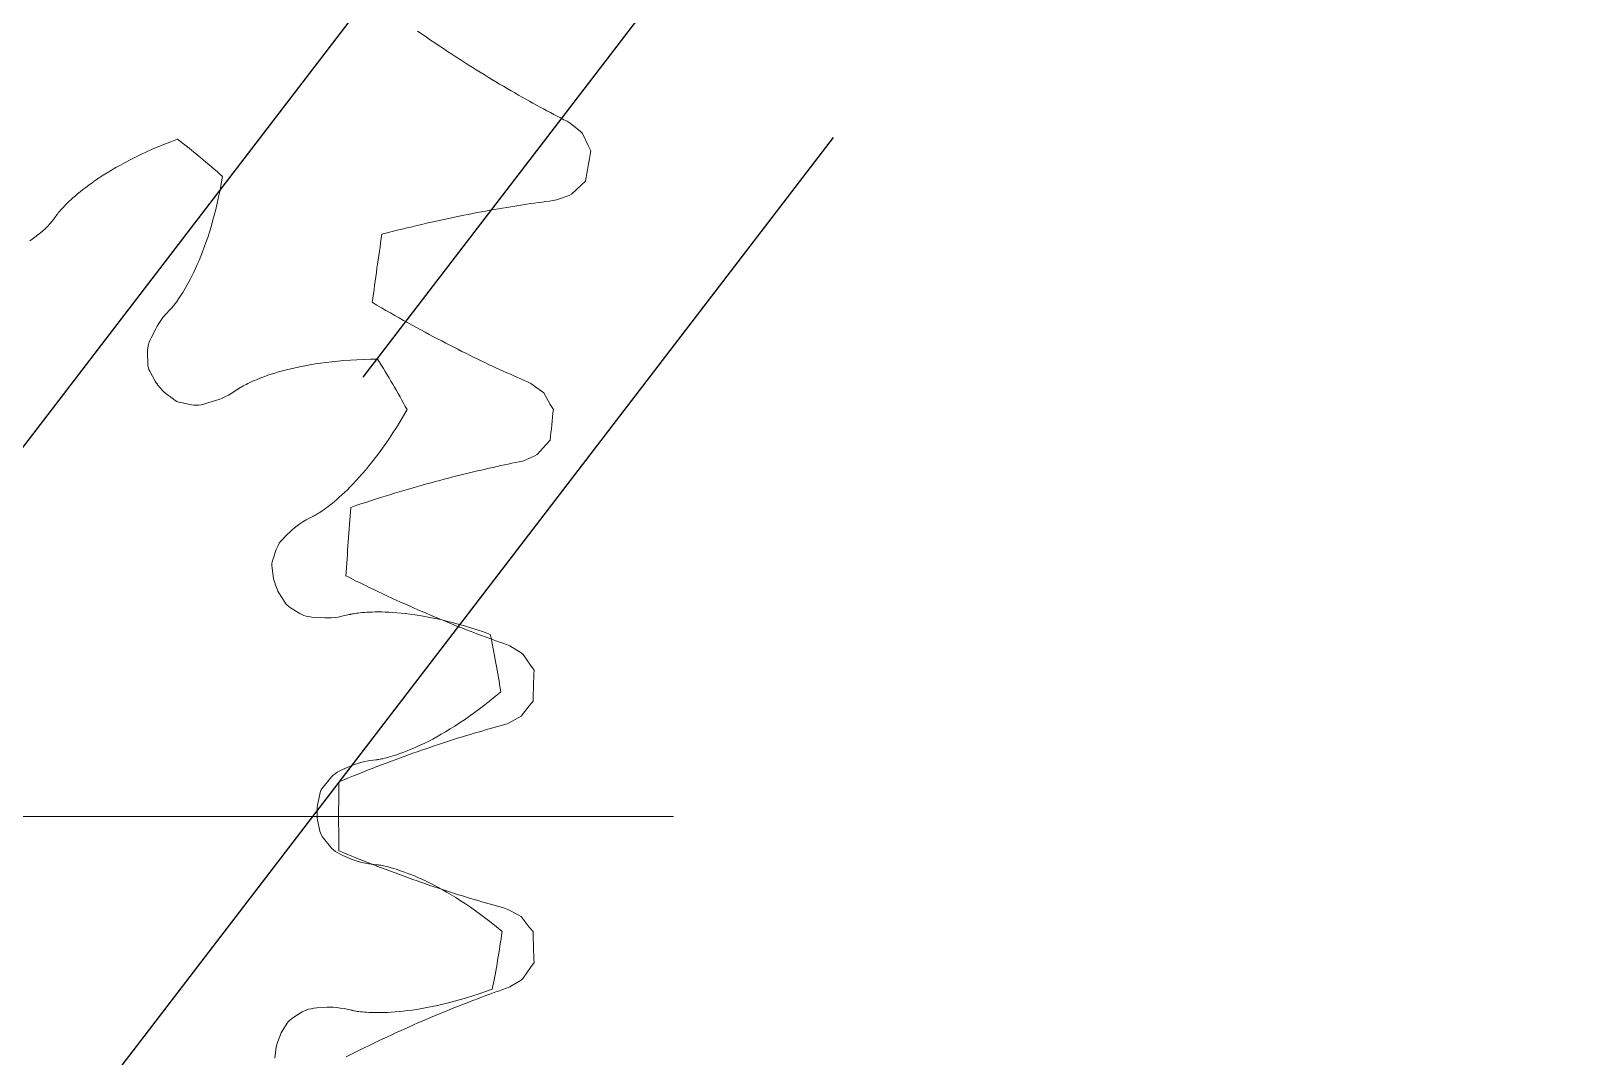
# Model space of a CAD drawing. Header units: millimetres. Extents: x 278858 to 279223, y 218711 to 219074.
# Drawn here: x 278933.68 to 278951.92, y 218972.02 to 218984 of the extents above; entities that cross this region are included whole.
import ezdxf

# ---------------------------------------------------------------- set-up
doc = ezdxf.new("R2010")
doc.units = ezdxf.units.MM
doc.header["$LTSCALE"] = 2
doc.layers.add('AM_4', color=3, linetype='Continuous', lineweight=25)
doc.layers.add('AM_9', color=251, linetype='Continuous', lineweight=15)

msp = doc.modelspace()

# ---------------------------------------------------------------- linework, layer by layer
at = {"layer": 'AM_4'}
for p, q in [((278953.383, 219000.599), (278937.555, 218979.957)), ((278943.986, 218992.712), (278928.158, 218972.07)), ((278943.047, 218982.759), (278927.219, 218962.117))]:
    msp.add_line(p, q, dxfattribs=at)
at = {"layer": 'AM_9'}
for p, q in [((278938.194, 218983.999), (278938.245, 218983.964)), ((278938.245, 218983.964), (278938.296, 218983.929)), ((278938.296, 218983.929), (278938.346, 218983.895)), ((278938.346, 218983.895), (278938.396, 218983.862)), ((278938.396, 218983.862), (278938.445, 218983.828)), ((278938.445, 218983.828), (278938.495, 218983.796)), ((278938.495, 218983.796), (278938.544, 218983.763)), ((278938.544, 218983.763), (278938.593, 218983.731)), ((278938.593, 218983.731), (278938.641, 218983.7)), ((278938.641, 218983.7), (278938.689, 218983.669)), ((278938.689, 218983.669), (278938.737, 218983.638)), ((278938.737, 218983.638), (278938.784, 218983.608)), ((278938.784, 218983.608), (278938.831, 218983.579)), ((278938.831, 218983.579), (278938.878, 218983.549)), ((278938.878, 218983.549), (278938.925, 218983.52)), ((278938.925, 218983.52), (278938.971, 218983.492)), ((278938.971, 218983.492), (278939.017, 218983.464)), ((278939.017, 218983.464), (278939.062, 218983.436)), ((278939.062, 218983.436), (278939.108, 218983.409)), ((278939.108, 218983.409), (278939.152, 218983.382)), ((278939.152, 218983.382), (278939.197, 218983.356)), ((278939.197, 218983.356), (278939.241, 218983.33)), ((278939.241, 218983.33), (278939.285, 218983.304)), ((278939.285, 218983.304), (278939.329, 218983.279)), ((278939.329, 218983.279), (278939.372, 218983.254)), ((278939.372, 218983.254), (278939.415, 218983.23)), ((278939.415, 218983.23), (278939.457, 218983.206)), ((278939.457, 218983.206), (278939.499, 218983.182)), ((278939.499, 218983.182), (278939.541, 218983.159)), ((278939.541, 218983.159), (278939.583, 218983.136)), ((278939.583, 218983.136), (278939.624, 218983.113)), ((278939.624, 218983.113), (278939.664, 218983.091)), ((278939.664, 218983.091), (278939.705, 218983.069)), ((278939.705, 218983.069), (278939.745, 218983.048)), ((278939.745, 218983.048), (278939.784, 218983.027)), ((278939.784, 218983.027), (278939.824, 218983.006)), ((278939.824, 218983.006), (278939.863, 218982.986)), ((278939.863, 218982.986), (278939.901, 218982.966)), ((278939.901, 218982.966), (278939.939, 218982.947)), ((278939.939, 218982.947), (278939.976, 218982.925)), ((278939.976, 218982.925), (278940.095, 218982.827)), ((278940.095, 218982.827), (278940.118, 218982.803)), ((278935.164, 218982.65), (278935.094, 218982.62)), ((278935.237, 218982.68), (278935.164, 218982.65)), ((278935.312, 218982.709), (278935.237, 218982.68)), ((278935.39, 218982.738), (278935.312, 218982.709)), ((278940.118, 218982.803), (278940.185, 218982.665)), ((278940.185, 218982.665), (278940.218, 218982.604)), ((278934.778, 218982.467), (278934.722, 218982.436)), ((278934.836, 218982.497), (278934.778, 218982.467)), ((278934.897, 218982.528), (278934.836, 218982.497)), ((278934.96, 218982.559), (278934.897, 218982.528)), ((278935.026, 218982.589), (278934.96, 218982.559)), ((278935.094, 218982.62), (278935.026, 218982.589)), ((278934.475, 218982.287), (278934.432, 218982.258)), ((278934.52, 218982.316), (278934.475, 218982.287)), ((278934.567, 218982.345), (278934.52, 218982.316)), ((278934.616, 218982.375), (278934.567, 218982.345)), ((278934.668, 218982.406), (278934.616, 218982.375)), ((278934.722, 218982.436), (278934.668, 218982.406)), ((278935.9, 218982.221), (278935.914, 218982.303)), ((278934.22, 218982.098), (278934.192, 218982.074)), ((278934.251, 218982.123), (278934.22, 218982.098)), ((278934.283, 218982.149), (278934.251, 218982.123)), ((278934.317, 218982.175), (278934.283, 218982.149)), ((278934.353, 218982.202), (278934.317, 218982.175)), ((278934.392, 218982.23), (278934.353, 218982.202)), ((278934.432, 218982.258), (278934.392, 218982.23)), ((278935.869, 218982.065), (278935.885, 218982.142)), ((278935.885, 218982.142), (278935.9, 218982.221)), ((278939.993, 218982.094), (278939.963, 218982.08)), ((278940.104, 218982.2), (278939.993, 218982.094)), ((278940.155, 218982.247), (278940.104, 218982.2)), ((278934.022, 218981.908), (278934.012, 218981.896)), ((278934.034, 218981.922), (278934.022, 218981.908)), ((278934.048, 218981.937), (278934.034, 218981.922)), ((278934.063, 218981.953), (278934.048, 218981.937)), ((278934.08, 218981.97), (278934.063, 218981.953)), ((278934.099, 218981.989), (278934.08, 218981.97)), ((278934.12, 218982.009), (278934.099, 218981.989)), ((278934.142, 218982.03), (278934.12, 218982.009)), ((278934.166, 218982.052), (278934.142, 218982.03)), ((278934.192, 218982.074), (278934.166, 218982.052)), ((278935.818, 218981.848), (278935.835, 218981.918)), ((278935.835, 218981.918), (278935.853, 218981.99)), ((278935.853, 218981.99), (278935.869, 218982.065)), ((278939.039, 218981.908), (278938.989, 218981.899)), ((278939.088, 218981.917), (278939.039, 218981.908)), ((278939.138, 218981.925), (278939.088, 218981.917)), ((278939.186, 218981.934), (278939.138, 218981.925)), ((278939.234, 218981.942), (278939.186, 218981.934)), ((278939.282, 218981.949), (278939.234, 218981.942)), ((278939.329, 218981.957), (278939.282, 218981.949)), ((278939.376, 218981.964), (278939.329, 218981.957)), ((278939.422, 218981.971), (278939.376, 218981.964)), ((278939.468, 218981.978), (278939.422, 218981.971)), ((278939.513, 218981.985), (278939.468, 218981.978)), ((278939.558, 218981.991), (278939.513, 218981.985)), ((278939.603, 218981.997), (278939.558, 218981.991)), ((278939.647, 218982.003), (278939.603, 218981.997)), ((278939.69, 218982.009), (278939.647, 218982.003)), ((278939.733, 218982.015), (278939.69, 218982.009)), ((278939.776, 218982.02), (278939.733, 218982.015)), ((278939.818, 218982.028), (278939.776, 218982.02)), ((278939.963, 218982.08), (278939.818, 218982.028)), ((278933.898, 218981.75), (278933.869, 218981.719)), ((278933.927, 218981.785), (278933.898, 218981.75)), ((278933.98, 218981.855), (278933.927, 218981.785)), ((278933.982, 218981.858), (278933.98, 218981.855)), ((278933.985, 218981.863), (278933.982, 218981.858)), ((278933.989, 218981.869), (278933.985, 218981.863)), ((278933.995, 218981.876), (278933.989, 218981.869)), ((278934.003, 218981.886), (278933.995, 218981.876)), ((278934.012, 218981.896), (278934.003, 218981.886)), ((278935.78, 218981.714), (278935.799, 218981.78)), ((278935.799, 218981.78), (278935.818, 218981.848)), ((278938.185, 218981.73), (278938.128, 218981.716)), ((278938.242, 218981.743), (278938.185, 218981.73)), ((278938.298, 218981.756), (278938.242, 218981.743)), ((278938.354, 218981.769), (278938.298, 218981.756)), ((278938.409, 218981.781), (278938.354, 218981.769)), ((278938.464, 218981.793), (278938.409, 218981.781)), ((278938.519, 218981.805), (278938.464, 218981.793)), ((278938.573, 218981.817), (278938.519, 218981.805)), ((278938.626, 218981.828), (278938.573, 218981.817)), ((278938.68, 218981.839), (278938.626, 218981.828)), ((278938.732, 218981.85), (278938.68, 218981.839)), ((278938.784, 218981.86), (278938.732, 218981.85)), ((278938.836, 218981.87), (278938.784, 218981.86)), ((278938.888, 218981.88), (278938.836, 218981.87)), ((278938.939, 218981.89), (278938.888, 218981.88)), ((278938.989, 218981.899), (278938.939, 218981.89)), ((278933.691, 218981.571), (278933.662, 218981.551)), ((278933.786, 218981.643), (278933.691, 218981.571)), ((278933.813, 218981.665), (278933.786, 218981.643)), ((278933.841, 218981.69), (278933.813, 218981.665)), ((278933.869, 218981.719), (278933.841, 218981.69)), ((278935.721, 218981.532), (278935.741, 218981.59)), ((278935.741, 218981.59), (278935.761, 218981.651)), ((278935.761, 218981.651), (278935.78, 218981.714)), ((278937.836, 218981.643), (278937.776, 218981.628)), ((278937.895, 218981.659), (278937.836, 218981.643)), ((278937.954, 218981.674), (278937.895, 218981.659)), ((278938.013, 218981.688), (278937.954, 218981.674)), ((278938.071, 218981.702), (278938.013, 218981.688)), ((278938.128, 218981.716), (278938.071, 218981.702)), ((278935.64, 218981.32), (278935.66, 218981.37)), ((278935.66, 218981.37), (278935.681, 218981.421)), ((278935.681, 218981.421), (278935.701, 218981.475)), ((278935.701, 218981.475), (278935.721, 218981.532)), ((278935.559, 218981.144), (278935.579, 218981.185)), ((278935.579, 218981.185), (278935.599, 218981.228)), ((278935.599, 218981.228), (278935.619, 218981.273)), ((278935.619, 218981.273), (278935.64, 218981.32)), ((278935.466, 218980.973), (278935.483, 218981.003)), ((278935.483, 218981.003), (278935.502, 218981.035)), ((278935.502, 218981.035), (278935.52, 218981.07)), ((278935.52, 218981.07), (278935.54, 218981.106)), ((278935.54, 218981.106), (278935.559, 218981.144)), ((278935.352, 218980.806), (278935.363, 218980.82)), ((278935.363, 218980.82), (278935.375, 218980.836)), ((278935.375, 218980.836), (278935.388, 218980.854)), ((278935.388, 218980.854), (278935.402, 218980.874)), ((278935.402, 218980.874), (278935.417, 218980.896)), ((278935.417, 218980.896), (278935.432, 218980.92)), ((278935.432, 218980.92), (278935.449, 218980.946)), ((278935.449, 218980.946), (278935.466, 218980.973)), ((278937.665, 218980.832), (278937.718, 218980.801)), ((278935.194, 218980.62), (278935.219, 218980.654)), ((278935.219, 218980.654), (278935.248, 218980.689)), ((278935.248, 218980.689), (278935.307, 218980.754)), ((278935.307, 218980.754), (278935.31, 218980.756)), ((278935.31, 218980.756), (278935.314, 218980.76)), ((278935.314, 218980.76), (278935.319, 218980.766)), ((278935.319, 218980.766), (278935.325, 218980.773)), ((278935.325, 218980.773), (278935.333, 218980.782)), ((278935.333, 218980.782), (278935.342, 218980.793)), ((278935.342, 218980.793), (278935.352, 218980.806)), ((278937.718, 218980.801), (278937.77, 218980.77)), ((278937.77, 218980.77), (278937.823, 218980.739)), ((278937.823, 218980.739), (278937.875, 218980.709)), ((278937.875, 218980.709), (278937.927, 218980.68)), ((278937.927, 218980.68), (278937.978, 218980.65)), ((278937.978, 218980.65), (278938.029, 218980.622)), ((278935.081, 218980.418), (278935.134, 218980.524)), ((278935.134, 218980.524), (278935.151, 218980.555)), ((278935.151, 218980.555), (278935.171, 218980.587)), ((278935.171, 218980.587), (278935.194, 218980.62)), ((278938.029, 218980.622), (278938.08, 218980.593)), ((278938.08, 218980.593), (278938.131, 218980.565)), ((278938.131, 218980.565), (278938.181, 218980.538)), ((278938.181, 218980.538), (278938.231, 218980.51)), ((278938.231, 218980.51), (278938.28, 218980.484)), ((278938.28, 218980.484), (278938.329, 218980.457)), ((278938.329, 218980.457), (278938.378, 218980.431)), ((278935.037, 218980.27), (278935.041, 218980.297)), ((278935.037, 218980.245), (278935.037, 218980.27)), ((278935.041, 218980.297), (278935.047, 218980.325)), ((278935.047, 218980.325), (278935.055, 218980.355)), ((278935.055, 218980.355), (278935.067, 218980.386)), ((278935.067, 218980.386), (278935.081, 218980.418)), ((278938.378, 218980.431), (278938.426, 218980.406)), ((278938.426, 218980.406), (278938.475, 218980.381)), ((278938.475, 218980.381), (278938.522, 218980.356)), ((278938.522, 218980.356), (278938.57, 218980.331)), ((278938.57, 218980.331), (278938.617, 218980.307)), ((278938.617, 218980.307), (278938.663, 218980.284)), ((278938.663, 218980.284), (278938.71, 218980.26)), ((278935.041, 218980.117), (278935.037, 218980.245)), ((278935.043, 218980.092), (278935.041, 218980.117)), ((278935.048, 218980.068), (278935.043, 218980.092)), ((278936.818, 218980.081), (278936.764, 218980.069)), ((278936.875, 218980.092), (278936.818, 218980.081)), ((278936.934, 218980.103), (278936.875, 218980.092)), ((278936.995, 218980.113), (278936.934, 218980.103)), ((278937.058, 218980.123), (278936.995, 218980.113)), ((278937.124, 218980.131), (278937.058, 218980.123)), ((278937.191, 218980.139), (278937.124, 218980.131)), ((278937.261, 218980.147), (278937.191, 218980.139)), ((278937.333, 218980.153), (278937.261, 218980.147)), ((278937.408, 218980.158), (278937.333, 218980.153)), ((278937.484, 218980.162), (278937.408, 218980.158)), ((278937.563, 218980.166), (278937.484, 218980.162)), ((278937.643, 218980.168), (278937.563, 218980.166)), ((278937.726, 218980.168), (278937.643, 218980.168)), ((278938.71, 218980.26), (278938.755, 218980.238)), ((278938.755, 218980.238), (278938.801, 218980.215)), ((278938.801, 218980.215), (278938.846, 218980.193)), ((278938.846, 218980.193), (278938.891, 218980.171)), ((278938.891, 218980.171), (278938.935, 218980.15)), ((278938.935, 218980.15), (278938.98, 218980.129)), ((278938.98, 218980.129), (278939.023, 218980.108)), ((278939.023, 218980.108), (278939.067, 218980.088)), ((278939.067, 218980.088), (278939.109, 218980.068)), ((278935.055, 218980.047), (278935.048, 218980.068)), ((278935.064, 218980.027), (278935.055, 218980.047)), ((278935.126, 218979.911), (278935.064, 218980.027)), ((278935.138, 218979.892), (278935.126, 218979.911)), ((278936.257, 218979.906), (278936.233, 218979.895)), ((278936.283, 218979.918), (278936.257, 218979.906)), ((278936.311, 218979.929), (278936.283, 218979.918)), ((278936.341, 218979.942), (278936.311, 218979.929)), ((278936.374, 218979.954), (278936.341, 218979.942)), ((278936.408, 218979.967), (278936.374, 218979.954)), ((278936.445, 218979.98), (278936.408, 218979.967)), ((278936.484, 218979.993), (278936.445, 218979.98)), ((278936.525, 218980.006), (278936.484, 218979.993)), ((278936.569, 218980.019), (278936.525, 218980.006)), ((278936.614, 218980.032), (278936.569, 218980.019)), ((278936.662, 218980.045), (278936.614, 218980.032)), ((278936.712, 218980.057), (278936.662, 218980.045)), ((278936.764, 218980.069), (278936.712, 218980.057)), ((278939.109, 218980.068), (278939.152, 218980.048)), ((278939.152, 218980.048), (278939.194, 218980.029)), ((278939.194, 218980.029), (278939.236, 218980.01)), ((278939.236, 218980.01), (278939.277, 218979.992)), ((278939.277, 218979.992), (278939.318, 218979.974)), ((278939.318, 218979.974), (278939.359, 218979.956)), ((278939.359, 218979.956), (278939.399, 218979.938)), ((278939.399, 218979.938), (278939.439, 218979.921)), ((278939.439, 218979.921), (278939.479, 218979.904)), ((278939.479, 218979.904), (278939.517, 218979.885)), ((278935.153, 218979.875), (278935.138, 218979.892)), ((278935.221, 218979.794), (278935.207, 218979.811)), ((278935.238, 218979.779), (278935.221, 218979.794)), ((278935.343, 218979.7), (278935.238, 218979.779)), ((278935.949, 218979.731), (278935.912, 218979.714)), ((278935.986, 218979.75), (278935.949, 218979.731)), ((278936.025, 218979.773), (278935.986, 218979.75)), ((278936.099, 218979.821), (278936.025, 218979.773)), ((278936.102, 218979.823), (278936.099, 218979.821)), ((278936.106, 218979.826), (278936.102, 218979.823)), ((278936.113, 218979.83), (278936.106, 218979.826)), ((278936.121, 218979.836), (278936.113, 218979.83)), ((278936.131, 218979.842), (278936.121, 218979.836)), ((278936.143, 218979.849), (278936.131, 218979.842)), ((278936.157, 218979.856), (278936.143, 218979.849)), ((278936.173, 218979.865), (278936.157, 218979.856)), ((278936.191, 218979.874), (278936.173, 218979.865)), ((278936.211, 218979.884), (278936.191, 218979.874)), ((278936.233, 218979.895), (278936.211, 218979.884)), ((278939.517, 218979.885), (278939.642, 218979.795)), ((278939.642, 218979.795), (278939.667, 218979.774)), ((278939.667, 218979.774), (278939.744, 218979.641)), ((278935.36, 218979.687), (278935.343, 218979.7)), ((278935.38, 218979.676), (278935.36, 218979.687)), ((278935.403, 218979.668), (278935.38, 218979.676)), ((278935.427, 218979.662), (278935.403, 218979.668)), ((278935.553, 218979.637), (278935.427, 218979.662)), ((278935.578, 218979.633), (278935.553, 218979.637)), ((278935.605, 218979.632), (278935.578, 218979.633)), ((278935.634, 218979.633), (278935.605, 218979.632)), ((278935.664, 218979.637), (278935.634, 218979.633)), ((278935.697, 218979.644), (278935.664, 218979.637)), ((278935.731, 218979.653), (278935.697, 218979.644)), ((278935.844, 218979.688), (278935.731, 218979.653)), ((278935.877, 218979.699), (278935.844, 218979.688)), ((278935.912, 218979.714), (278935.877, 218979.699)), ((278938.029, 218979.508), (278938.07, 218979.58)), ((278939.744, 218979.641), (278939.78, 218979.582)), ((278937.905, 218979.307), (278937.946, 218979.372)), ((278937.946, 218979.372), (278937.988, 218979.439)), ((278937.988, 218979.439), (278938.029, 218979.508)), ((278937.783, 218979.128), (278937.823, 218979.185)), ((278937.823, 218979.185), (278937.864, 218979.245)), ((278937.864, 218979.245), (278937.905, 218979.307)), ((278939.694, 218979.171), (278939.592, 218979.057)), ((278939.742, 218979.221), (278939.694, 218979.171)), ((278937.664, 218978.97), (278937.703, 218979.02)), ((278937.703, 218979.02), (278937.743, 218979.073)), ((278937.743, 218979.073), (278937.783, 218979.128)), ((278939.563, 218979.041), (278939.422, 218978.979)), ((278939.592, 218979.057), (278939.563, 218979.041)), ((278937.512, 218978.79), (278937.549, 218978.832)), ((278937.549, 218978.832), (278937.587, 218978.875)), ((278937.587, 218978.875), (278937.625, 218978.921)), ((278937.625, 218978.921), (278937.664, 218978.97)), ((278938.653, 218978.805), (278938.604, 218978.793)), ((278938.702, 218978.817), (278938.653, 218978.805)), ((278938.75, 218978.829), (278938.702, 218978.817)), ((278938.798, 218978.841), (278938.75, 218978.829)), ((278938.845, 218978.852), (278938.798, 218978.841)), ((278938.892, 218978.864), (278938.845, 218978.852)), ((278938.939, 218978.874), (278938.892, 218978.864)), ((278938.985, 218978.885), (278938.939, 218978.874)), ((278939.031, 218978.895), (278938.985, 218978.885)), ((278939.076, 218978.905), (278939.031, 218978.895)), ((278939.121, 218978.915), (278939.076, 218978.905)), ((278939.165, 218978.925), (278939.121, 218978.915)), ((278939.209, 218978.934), (278939.165, 218978.925)), ((278939.253, 218978.943), (278939.209, 218978.934)), ((278939.296, 218978.952), (278939.253, 218978.943)), ((278939.338, 218978.96), (278939.296, 218978.952)), ((278939.38, 218978.968), (278939.338, 218978.96)), ((278939.422, 218978.979), (278939.38, 218978.968)), ((278937.34, 218978.613), (278937.373, 218978.644)), ((278937.373, 218978.644), (278937.406, 218978.678)), ((278937.406, 218978.678), (278937.441, 218978.713)), ((278937.441, 218978.713), (278937.476, 218978.75)), ((278937.476, 218978.75), (278937.512, 218978.79)), ((278938.034, 218978.635), (278937.979, 218978.619)), ((278938.088, 218978.651), (278938.034, 218978.635)), ((278938.141, 218978.666), (278938.088, 218978.651)), ((278938.194, 218978.682), (278938.141, 218978.666)), ((278938.247, 218978.697), (278938.194, 218978.682)), ((278938.299, 218978.711), (278938.247, 218978.697)), ((278938.351, 218978.726), (278938.299, 218978.711)), ((278938.402, 218978.74), (278938.351, 218978.726)), ((278938.453, 218978.753), (278938.402, 218978.74)), ((278938.504, 218978.767), (278938.453, 218978.753)), ((278938.554, 218978.78), (278938.504, 218978.767)), ((278938.604, 218978.793), (278938.554, 218978.78)), ((278937.121, 218978.428), (278937.144, 218978.445)), ((278937.144, 218978.445), (278937.168, 218978.464)), ((278937.168, 218978.464), (278937.194, 218978.484)), ((278937.194, 218978.484), (278937.221, 218978.506)), ((278937.221, 218978.506), (278937.249, 218978.53)), ((278937.249, 218978.53), (278937.278, 218978.556)), ((278937.278, 218978.556), (278937.309, 218978.583)), ((278937.309, 218978.583), (278937.34, 218978.613)), ((278937.471, 218978.458), (278937.413, 218978.438)), ((278937.529, 218978.477), (278937.471, 218978.458)), ((278937.587, 218978.496), (278937.529, 218978.477)), ((278937.644, 218978.514), (278937.587, 218978.496)), ((278937.701, 218978.533), (278937.644, 218978.514)), ((278937.758, 218978.551), (278937.701, 218978.533)), ((278937.814, 218978.568), (278937.758, 218978.551)), ((278937.869, 218978.585), (278937.814, 218978.568)), ((278937.924, 218978.602), (278937.869, 218978.585)), ((278937.979, 218978.619), (278937.924, 218978.602)), ((278936.817, 218978.245), (278936.853, 218978.268)), ((278936.853, 218978.268), (278936.892, 218978.291)), ((278936.892, 218978.291), (278936.97, 218978.332)), ((278936.97, 218978.332), (278936.973, 218978.333)), ((278936.973, 218978.333), (278936.978, 218978.336)), ((278936.978, 218978.336), (278936.985, 218978.339)), ((278936.985, 218978.339), (278936.993, 218978.344)), ((278936.993, 218978.344), (278937.004, 218978.35)), ((278937.004, 218978.35), (278937.016, 218978.357)), ((278937.016, 218978.357), (278937.029, 218978.365)), ((278937.029, 218978.365), (278937.045, 218978.375)), ((278937.045, 218978.375), (278937.062, 218978.386)), ((278937.062, 218978.386), (278937.08, 218978.398)), ((278937.08, 218978.398), (278937.1, 218978.412)), ((278937.1, 218978.412), (278937.121, 218978.428)), ((278936.618, 218978.068), (278936.643, 218978.094)), ((278936.643, 218978.094), (278936.729, 218978.175)), ((278936.729, 218978.175), (278936.755, 218978.198)), ((278936.755, 218978.198), (278936.785, 218978.222)), ((278936.785, 218978.222), (278936.817, 218978.245)), ((278936.502, 218977.824), (278936.542, 218977.947)), ((278936.542, 218977.947), (278936.551, 218977.97)), ((278936.551, 218977.97), (278936.563, 218977.994)), ((278936.563, 218977.994), (278936.578, 218978.018)), ((278936.578, 218978.018), (278936.597, 218978.043)), ((278936.597, 218978.043), (278936.618, 218978.068)), ((278936.491, 218977.777), (278936.495, 218977.8)), ((278936.491, 218977.754), (278936.491, 218977.777)), ((278936.493, 218977.732), (278936.491, 218977.754)), ((278936.511, 218977.602), (278936.493, 218977.732)), ((278936.495, 218977.8), (278936.502, 218977.824)), ((278936.516, 218977.58), (278936.511, 218977.602)), ((278936.524, 218977.559), (278936.516, 218977.58)), ((278937.357, 218977.636), (278937.412, 218977.609)), ((278937.412, 218977.609), (278937.467, 218977.581)), ((278937.467, 218977.581), (278937.521, 218977.555)), ((278937.521, 218977.555), (278937.575, 218977.528)), ((278937.575, 218977.528), (278937.629, 218977.502)), ((278936.561, 218977.46), (278936.553, 218977.481)), ((278936.571, 218977.44), (278936.561, 218977.46)), ((278936.642, 218977.329), (278936.571, 218977.44)), ((278937.629, 218977.502), (278937.683, 218977.477)), ((278937.683, 218977.477), (278937.736, 218977.452)), ((278937.736, 218977.452), (278937.788, 218977.427)), ((278937.788, 218977.427), (278937.841, 218977.402)), ((278937.841, 218977.402), (278937.893, 218977.378)), ((278937.893, 218977.378), (278937.944, 218977.355)), ((278937.944, 218977.355), (278937.995, 218977.331)), ((278936.655, 218977.311), (278936.642, 218977.329)), ((278936.67, 218977.294), (278936.655, 218977.311)), ((278936.688, 218977.279), (278936.67, 218977.294)), ((278936.709, 218977.265), (278936.688, 218977.279)), ((278936.819, 218977.198), (278936.709, 218977.265)), ((278936.841, 218977.186), (278936.819, 218977.198)), ((278936.866, 218977.176), (278936.841, 218977.186)), ((278936.893, 218977.168), (278936.866, 218977.176)), ((278936.924, 218977.161), (278936.893, 218977.168)), ((278937.309, 218977.165), (278937.265, 218977.157)), ((278937.395, 218977.185), (278937.309, 218977.165)), ((278937.398, 218977.186), (278937.395, 218977.185)), ((278937.404, 218977.187), (278937.398, 218977.186)), ((278937.411, 218977.189), (278937.404, 218977.187)), ((278937.421, 218977.191), (278937.411, 218977.189)), ((278937.432, 218977.193), (278937.421, 218977.191)), ((278937.446, 218977.195), (278937.432, 218977.193)), ((278937.462, 218977.198), (278937.446, 218977.195)), ((278937.48, 218977.201), (278937.462, 218977.198)), ((278937.5, 218977.203), (278937.48, 218977.201)), ((278937.522, 218977.206), (278937.5, 218977.203)), ((278937.546, 218977.208), (278937.522, 218977.206)), ((278937.572, 218977.21), (278937.546, 218977.208)), ((278937.601, 218977.212), (278937.572, 218977.21)), ((278937.631, 218977.214), (278937.601, 218977.212)), ((278937.664, 218977.215), (278937.631, 218977.214)), ((278937.699, 218977.216), (278937.664, 218977.215)), ((278937.736, 218977.216), (278937.699, 218977.216)), ((278937.774, 218977.216), (278937.736, 218977.216)), ((278937.816, 218977.215), (278937.774, 218977.216)), ((278937.859, 218977.213), (278937.816, 218977.215)), ((278937.904, 218977.21), (278937.859, 218977.213)), ((278937.951, 218977.207), (278937.904, 218977.21)), ((278938, 218977.202), (278937.951, 218977.207)), ((278937.995, 218977.331), (278938.046, 218977.309)), ((278938.051, 218977.197), (278938, 218977.202)), ((278938.046, 218977.309), (278938.097, 218977.286)), ((278938.104, 218977.19), (278938.051, 218977.197)), ((278938.097, 218977.286), (278938.147, 218977.264)), ((278938.16, 218977.183), (278938.104, 218977.19)), ((278938.147, 218977.264), (278938.196, 218977.242)), ((278938.217, 218977.174), (278938.16, 218977.183)), ((278938.196, 218977.242), (278938.246, 218977.221)), ((278938.276, 218977.164), (278938.217, 218977.174)), ((278938.246, 218977.221), (278938.295, 218977.2)), ((278938.337, 218977.153), (278938.276, 218977.164)), ((278938.295, 218977.2), (278938.343, 218977.179)), ((278938.343, 218977.179), (278938.391, 218977.159)), ((278936.956, 218977.156), (278936.924, 218977.161)), ((278936.991, 218977.152), (278936.956, 218977.156)), ((278937.11, 218977.147), (278936.991, 218977.152)), ((278937.145, 218977.146), (278937.11, 218977.147)), ((278937.183, 218977.148), (278937.145, 218977.146)), ((278937.222, 218977.151), (278937.183, 218977.148)), ((278937.265, 218977.157), (278937.222, 218977.151)), ((278938.399, 218977.14), (278938.337, 218977.153)), ((278938.391, 218977.159), (278938.439, 218977.139)), ((278938.464, 218977.126), (278938.399, 218977.14)), ((278938.439, 218977.139), (278938.487, 218977.119)), ((278938.53, 218977.11), (278938.464, 218977.126)), ((278938.487, 218977.119), (278938.534, 218977.1)), ((278938.598, 218977.093), (278938.53, 218977.11)), ((278938.534, 218977.1), (278938.58, 218977.081)), ((278938.58, 218977.081), (278938.626, 218977.062)), ((278938.668, 218977.074), (278938.598, 218977.093)), ((278938.626, 218977.062), (278938.672, 218977.044)), ((278938.74, 218977.054), (278938.668, 218977.074)), ((278938.672, 218977.044), (278938.718, 218977.026)), ((278938.718, 218977.026), (278938.763, 218977.009)), ((278938.813, 218977.032), (278938.74, 218977.054)), ((278938.763, 218977.009), (278938.807, 218976.992)), ((278938.807, 218976.992), (278938.852, 218976.975)), ((278938.888, 218977.008), (278938.813, 218977.032)), ((278938.964, 218976.982), (278938.888, 218977.008)), ((278939.042, 218976.954), (278938.964, 218976.982)), ((278938.852, 218976.975), (278938.895, 218976.958)), ((278938.895, 218976.958), (278938.939, 218976.942)), ((278938.939, 218976.942), (278938.982, 218976.926)), ((278938.982, 218976.926), (278939.024, 218976.91)), ((278939.024, 218976.91), (278939.067, 218976.895)), ((278939.067, 218976.895), (278939.108, 218976.88)), ((278939.108, 218976.88), (278939.15, 218976.865)), ((278939.15, 218976.865), (278939.191, 218976.851)), ((278939.191, 218976.851), (278939.231, 218976.837)), ((278939.231, 218976.837), (278939.271, 218976.821)), ((278939.271, 218976.821), (278939.402, 218976.74)), ((278939.402, 218976.74), (278939.428, 218976.72)), ((278939.428, 218976.72), (278939.514, 218976.593)), ((278939.514, 218976.593), (278939.554, 218976.536)), ((278939.101, 218976.23), (278939.165, 218976.284)), ((278938.857, 218976.04), (278938.916, 218976.084)), ((278938.916, 218976.084), (278938.977, 218976.131)), ((278938.977, 218976.131), (278939.039, 218976.179)), ((278939.039, 218976.179), (278939.101, 218976.23)), ((278939.498, 218976.121), (278939.403, 218976)), ((278939.542, 218976.174), (278939.498, 218976.121)), ((278938.628, 218975.883), (278938.684, 218975.919)), ((278938.684, 218975.919), (278938.74, 218975.957)), ((278938.74, 218975.957), (278938.798, 218975.997)), ((278938.798, 218975.997), (278938.857, 218976.04)), ((278939.157, 218975.885), (278939.115, 218975.874)), ((278939.198, 218975.897), (278939.157, 218975.885)), ((278939.239, 218975.91), (278939.198, 218975.897)), ((278939.375, 218975.982), (278939.239, 218975.91)), ((278939.403, 218976), (278939.375, 218975.982)), ((278938.277, 218975.685), (278938.323, 218975.708)), ((278938.323, 218975.708), (278938.37, 218975.732)), ((278938.37, 218975.732), (278938.419, 218975.759)), ((278938.419, 218975.759), (278938.469, 218975.787)), ((278938.469, 218975.787), (278938.521, 218975.817)), ((278938.521, 218975.817), (278938.574, 218975.849)), ((278938.579, 218975.714), (278938.532, 218975.699)), ((278938.574, 218975.849), (278938.628, 218975.883)), ((278938.626, 218975.729), (278938.579, 218975.714)), ((278938.673, 218975.744), (278938.626, 218975.729)), ((278938.719, 218975.758), (278938.673, 218975.744)), ((278938.765, 218975.772), (278938.719, 218975.758)), ((278938.81, 218975.786), (278938.765, 218975.772)), ((278938.855, 218975.799), (278938.81, 218975.786)), ((278938.899, 218975.812), (278938.855, 218975.799)), ((278938.943, 218975.825), (278938.899, 218975.812)), ((278938.987, 218975.838), (278938.943, 218975.825)), ((278939.03, 218975.85), (278938.987, 218975.838)), ((278939.073, 218975.862), (278939.03, 218975.85)), ((278939.115, 218975.874), (278939.073, 218975.862)), ((278937.854, 218975.519), (278937.879, 218975.526)), ((278937.879, 218975.526), (278937.906, 218975.534)), ((278937.906, 218975.534), (278937.935, 218975.543)), ((278937.935, 218975.543), (278937.966, 218975.554)), ((278937.966, 218975.554), (278937.999, 218975.565)), ((278938.035, 218975.528), (278937.983, 218975.509)), ((278937.999, 218975.565), (278938.034, 218975.578)), ((278938.034, 218975.578), (278938.07, 218975.592)), ((278938.087, 218975.547), (278938.035, 218975.528)), ((278938.07, 218975.592), (278938.108, 218975.608)), ((278938.138, 218975.565), (278938.087, 218975.547)), ((278938.108, 218975.608), (278938.148, 218975.625)), ((278938.188, 218975.583), (278938.138, 218975.565)), ((278938.148, 218975.625), (278938.189, 218975.643)), ((278938.239, 218975.6), (278938.188, 218975.583)), ((278938.189, 218975.643), (278938.232, 218975.663)), ((278938.232, 218975.663), (278938.277, 218975.685)), ((278938.289, 218975.617), (278938.239, 218975.6)), ((278938.338, 218975.634), (278938.289, 218975.617)), ((278938.387, 218975.651), (278938.338, 218975.634)), ((278938.436, 218975.667), (278938.387, 218975.651)), ((278938.484, 218975.683), (278938.436, 218975.667)), ((278938.532, 218975.699), (278938.484, 218975.683)), ((278937.229, 218975.327), (278937.254, 218975.344)), ((278937.254, 218975.344), (278937.283, 218975.36)), ((278937.283, 218975.36), (278937.315, 218975.375)), ((278937.315, 218975.375), (278937.424, 218975.423)), ((278937.424, 218975.423), (278937.456, 218975.435)), ((278937.456, 218975.435), (278937.492, 218975.447)), ((278937.492, 218975.447), (278937.531, 218975.458)), ((278937.554, 218975.345), (278937.498, 218975.323)), ((278937.531, 218975.458), (278937.572, 218975.468)), ((278937.609, 218975.367), (278937.554, 218975.345)), ((278937.572, 218975.468), (278937.617, 218975.476)), ((278937.664, 218975.388), (278937.609, 218975.367)), ((278937.617, 218975.476), (278937.704, 218975.487)), ((278937.718, 218975.409), (278937.664, 218975.388)), ((278937.704, 218975.487), (278937.707, 218975.488)), ((278937.707, 218975.488), (278937.713, 218975.488)), ((278937.713, 218975.488), (278937.721, 218975.489)), ((278937.772, 218975.43), (278937.718, 218975.409)), ((278937.721, 218975.489), (278937.73, 218975.491)), ((278937.73, 218975.491), (278937.742, 218975.493)), ((278937.742, 218975.493), (278937.755, 218975.495)), ((278937.755, 218975.495), (278937.771, 218975.499)), ((278937.771, 218975.499), (278937.789, 218975.502)), ((278937.825, 218975.45), (278937.772, 218975.43)), ((278937.789, 218975.502), (278937.808, 218975.507)), ((278937.808, 218975.507), (278937.83, 218975.512)), ((278937.878, 218975.47), (278937.825, 218975.45)), ((278937.83, 218975.512), (278937.854, 218975.519)), ((278937.931, 218975.49), (278937.878, 218975.47)), ((278937.983, 218975.509), (278937.931, 218975.49)), ((278937.076, 218975.15), (278937.09, 218975.171)), ((278937.09, 218975.171), (278937.17, 218975.272)), ((278937.17, 218975.272), (278937.186, 218975.291)), ((278937.186, 218975.291), (278937.206, 218975.309)), ((278937.206, 218975.309), (278937.229, 218975.327)), ((278937.33, 218975.254), (278937.273, 218975.23)), ((278937.386, 218975.277), (278937.33, 218975.254)), ((278937.443, 218975.3), (278937.386, 218975.277)), ((278937.498, 218975.323), (278937.443, 218975.3)), ((278937.023, 218974.958), (278937.051, 218975.087)), ((278937.051, 218975.087), (278937.056, 218975.108)), ((278937.056, 218975.108), (278937.064, 218975.129)), ((278937.064, 218975.129), (278937.076, 218975.15)), ((278929.271, 218974.828), (278941.181, 218974.828)), ((278937.021, 218974.936), (278937.023, 218974.958)), ((278937.021, 218974.914), (278937.021, 218974.936)), ((278937.021, 218974.808), (278937.021, 218974.83)), ((278937.024, 218974.786), (278937.021, 218974.808)), ((278937.053, 218974.657), (278937.024, 218974.786)), ((278937.059, 218974.636), (278937.053, 218974.657)), ((278937.067, 218974.615), (278937.059, 218974.636)), ((278937.079, 218974.594), (278937.067, 218974.615)), ((278937.094, 218974.574), (278937.079, 218974.594)), ((278937.174, 218974.474), (278937.094, 218974.574)), ((278937.191, 218974.455), (278937.174, 218974.474)), ((278937.211, 218974.437), (278937.191, 218974.455)), ((278937.234, 218974.419), (278937.211, 218974.437)), ((278937.273, 218974.427), (278937.33, 218974.403)), ((278937.26, 218974.403), (278937.234, 218974.419)), ((278937.289, 218974.387), (278937.26, 218974.403)), ((278937.321, 218974.372), (278937.289, 218974.387)), ((278937.43, 218974.326), (278937.321, 218974.372)), ((278937.33, 218974.403), (278937.386, 218974.38)), ((278937.386, 218974.38), (278937.443, 218974.357)), ((278937.463, 218974.313), (278937.43, 218974.326)), ((278937.443, 218974.357), (278937.498, 218974.334)), ((278937.499, 218974.302), (278937.463, 218974.313)), ((278937.498, 218974.334), (278937.554, 218974.312)), ((278937.537, 218974.291), (278937.499, 218974.302)), ((278937.579, 218974.282), (278937.537, 218974.291)), ((278937.554, 218974.312), (278937.609, 218974.29)), ((278937.623, 218974.275), (278937.579, 218974.282)), ((278937.609, 218974.29), (278937.664, 218974.269)), ((278937.711, 218974.264), (278937.623, 218974.275)), ((278937.664, 218974.269), (278937.718, 218974.248)), ((278937.714, 218974.264), (278937.711, 218974.264)), ((278937.72, 218974.263), (278937.714, 218974.264)), ((278937.718, 218974.248), (278937.772, 218974.227)), ((278937.727, 218974.262), (278937.72, 218974.263)), ((278937.737, 218974.261), (278937.727, 218974.262)), ((278937.749, 218974.259), (278937.737, 218974.261)), ((278937.762, 218974.257), (278937.749, 218974.259)), ((278937.778, 218974.254), (278937.762, 218974.257)), ((278937.796, 218974.25), (278937.778, 218974.254)), ((278937.816, 218974.246), (278937.796, 218974.25)), ((278937.837, 218974.241), (278937.816, 218974.246)), ((278937.772, 218974.227), (278937.825, 218974.207)), ((278937.825, 218974.207), (278937.878, 218974.187)), ((278937.861, 218974.235), (278937.837, 218974.241)), ((278937.886, 218974.228), (278937.861, 218974.235)), ((278937.878, 218974.187), (278937.931, 218974.167)), ((278937.914, 218974.22), (278937.886, 218974.228)), ((278937.943, 218974.211), (278937.914, 218974.22)), ((278937.931, 218974.167), (278937.983, 218974.148)), ((278937.974, 218974.201), (278937.943, 218974.211)), ((278938.007, 218974.189), (278937.974, 218974.201)), ((278937.983, 218974.148), (278938.035, 218974.129)), ((278938.042, 218974.177), (278938.007, 218974.189)), ((278938.035, 218974.129), (278938.087, 218974.11)), ((278938.078, 218974.163), (278938.042, 218974.177)), ((278938.116, 218974.148), (278938.078, 218974.163)), ((278938.087, 218974.11), (278938.138, 218974.092)), ((278938.156, 218974.132), (278938.116, 218974.148)), ((278938.138, 218974.092), (278938.188, 218974.074)), ((278938.198, 218974.114), (278938.156, 218974.132)), ((278938.188, 218974.074), (278938.239, 218974.057)), ((278938.241, 218974.094), (278938.198, 218974.114)), ((278938.286, 218974.074), (278938.241, 218974.094)), ((278938.332, 218974.051), (278938.286, 218974.074)), ((278938.239, 218974.057), (278938.289, 218974.039)), ((278938.289, 218974.039), (278938.338, 218974.022)), ((278938.38, 218974.027), (278938.332, 218974.051)), ((278938.338, 218974.022), (278938.387, 218974.006)), ((278938.429, 218974.001), (278938.38, 218974.027)), ((278938.387, 218974.006), (278938.436, 218973.99)), ((278938.479, 218973.973), (278938.429, 218974.001)), ((278938.436, 218973.99), (278938.484, 218973.974)), ((278938.531, 218973.943), (278938.479, 218973.973)), ((278938.484, 218973.974), (278938.532, 218973.958)), ((278938.585, 218973.912), (278938.531, 218973.943)), ((278938.532, 218973.958), (278938.579, 218973.943)), ((278938.579, 218973.943), (278938.626, 218973.928)), ((278938.639, 218973.879), (278938.585, 218973.912)), ((278938.626, 218973.928), (278938.673, 218973.913)), ((278938.695, 218973.843), (278938.639, 218973.879)), ((278938.673, 218973.913), (278938.719, 218973.899)), ((278938.719, 218973.899), (278938.765, 218973.885)), ((278938.765, 218973.885), (278938.81, 218973.871)), ((278938.752, 218973.806), (278938.695, 218973.843)), ((278938.81, 218973.766), (278938.752, 218973.806)), ((278938.81, 218973.871), (278938.855, 218973.857)), ((278938.87, 218973.725), (278938.81, 218973.766)), ((278938.855, 218973.857), (278938.899, 218973.844)), ((278938.93, 218973.681), (278938.87, 218973.725)), ((278938.899, 218973.844), (278938.943, 218973.831)), ((278938.943, 218973.831), (278938.987, 218973.819)), ((278938.987, 218973.819), (278939.03, 218973.807)), ((278939.03, 218973.807), (278939.073, 218973.795)), ((278939.073, 218973.795), (278939.115, 218973.783)), ((278939.115, 218973.783), (278939.157, 218973.771)), ((278939.157, 218973.771), (278939.198, 218973.76)), ((278939.198, 218973.76), (278939.239, 218973.746)), ((278939.239, 218973.746), (278939.375, 218973.675)), ((278938.991, 218973.635), (278938.93, 218973.681)), ((278939.053, 218973.587), (278938.991, 218973.635)), ((278939.116, 218973.537), (278939.053, 218973.587)), ((278939.18, 218973.484), (278939.116, 218973.537)), ((278939.375, 218973.675), (278939.403, 218973.657)), ((278939.403, 218973.657), (278939.498, 218973.536)), ((278939.498, 218973.536), (278939.542, 218973.483)), ((278939.514, 218973.064), (278939.428, 218972.937)), ((278939.554, 218973.121), (278939.514, 218973.064)), ((278938.912, 218972.757), (278938.988, 218972.784)), ((278938.988, 218972.784), (278939.066, 218972.812)), ((278939.15, 218972.791), (278939.108, 218972.777)), ((278939.191, 218972.806), (278939.15, 218972.791)), ((278939.231, 218972.82), (278939.191, 218972.806)), ((278939.271, 218972.836), (278939.231, 218972.82)), ((278939.402, 218972.917), (278939.271, 218972.836)), ((278939.428, 218972.937), (278939.402, 218972.917)), ((278938.301, 218972.594), (278938.362, 218972.606)), ((278938.362, 218972.606), (278938.425, 218972.62)), ((278938.425, 218972.62), (278938.489, 218972.634)), ((278938.489, 218972.634), (278938.555, 218972.651)), ((278938.555, 218972.651), (278938.623, 218972.669)), ((278938.623, 218972.669), (278938.693, 218972.688)), ((278938.672, 218972.613), (278938.626, 218972.594)), ((278938.718, 218972.63), (278938.672, 218972.613)), ((278938.693, 218972.688), (278938.764, 218972.709)), ((278938.763, 218972.648), (278938.718, 218972.63)), ((278938.807, 218972.665), (278938.763, 218972.648)), ((278938.764, 218972.709), (278938.837, 218972.732)), ((278938.852, 218972.682), (278938.807, 218972.665)), ((278938.837, 218972.732), (278938.912, 218972.757)), ((278938.895, 218972.699), (278938.852, 218972.682)), ((278938.939, 218972.715), (278938.895, 218972.699)), ((278938.982, 218972.731), (278938.939, 218972.715)), ((278939.024, 218972.746), (278938.982, 218972.731)), ((278939.067, 218972.762), (278939.024, 218972.746)), ((278939.108, 218972.777), (278939.067, 218972.762)), ((278936.67, 218972.411), (278936.682, 218972.429)), ((278936.682, 218972.429), (278936.697, 218972.446)), ((278936.697, 218972.446), (278936.715, 218972.461)), ((278936.715, 218972.461), (278936.736, 218972.476)), ((278936.736, 218972.476), (278936.845, 218972.544)), ((278936.845, 218972.544), (278936.867, 218972.556)), ((278936.867, 218972.556), (278936.892, 218972.566)), ((278936.892, 218972.566), (278936.919, 218972.575)), ((278936.919, 218972.575), (278936.949, 218972.582)), ((278936.949, 218972.582), (278936.982, 218972.588)), ((278936.982, 218972.588), (278937.017, 218972.591)), ((278937.017, 218972.591), (278937.135, 218972.598)), ((278937.135, 218972.598), (278937.17, 218972.599)), ((278937.17, 218972.599), (278937.208, 218972.598)), ((278937.208, 218972.598), (278937.248, 218972.595)), ((278937.248, 218972.595), (278937.29, 218972.59)), ((278937.29, 218972.59), (278937.335, 218972.583)), ((278937.335, 218972.583), (278937.421, 218972.563)), ((278937.421, 218972.563), (278937.424, 218972.563)), ((278937.424, 218972.563), (278937.43, 218972.561)), ((278937.43, 218972.561), (278937.437, 218972.56)), ((278937.437, 218972.56), (278937.447, 218972.558)), ((278937.447, 218972.558), (278937.458, 218972.556)), ((278937.458, 218972.556), (278937.472, 218972.553)), ((278937.472, 218972.553), (278937.488, 218972.551)), ((278937.488, 218972.551), (278937.506, 218972.548)), ((278937.506, 218972.548), (278937.526, 218972.546)), ((278937.526, 218972.546), (278937.548, 218972.544)), ((278937.548, 218972.544), (278937.572, 218972.542)), ((278937.572, 218972.542), (278937.598, 218972.54)), ((278937.598, 218972.54), (278937.627, 218972.538)), ((278937.627, 218972.538), (278937.657, 218972.537)), ((278937.657, 218972.537), (278937.69, 218972.536)), ((278937.69, 218972.536), (278937.725, 218972.536)), ((278937.725, 218972.536), (278937.762, 218972.536)), ((278937.762, 218972.536), (278937.801, 218972.537)), ((278937.801, 218972.537), (278937.842, 218972.538)), ((278937.842, 218972.538), (278937.885, 218972.541)), ((278937.885, 218972.541), (278937.93, 218972.544)), ((278937.93, 218972.544), (278937.977, 218972.548)), ((278937.977, 218972.548), (278938.026, 218972.553)), ((278938.026, 218972.553), (278938.077, 218972.559)), ((278938.077, 218972.559), (278938.13, 218972.566)), ((278938.13, 218972.566), (278938.185, 218972.574)), ((278938.185, 218972.574), (278938.242, 218972.583)), ((278938.246, 218972.436), (278938.196, 218972.415)), ((278938.242, 218972.583), (278938.301, 218972.594)), ((278938.295, 218972.457), (278938.246, 218972.436)), ((278938.343, 218972.478), (278938.295, 218972.457)), ((278938.391, 218972.498), (278938.343, 218972.478)), ((278938.439, 218972.518), (278938.391, 218972.498)), ((278938.487, 218972.538), (278938.439, 218972.518)), ((278938.534, 218972.557), (278938.487, 218972.538)), ((278938.58, 218972.576), (278938.534, 218972.557)), ((278938.626, 218972.594), (278938.58, 218972.576)), ((278936.582, 218972.258), (278936.59, 218972.279)), ((278936.59, 218972.279), (278936.6, 218972.299)), ((278936.6, 218972.299), (278936.67, 218972.411)), ((278937.841, 218972.254), (278937.788, 218972.23)), ((278937.893, 218972.278), (278937.841, 218972.254)), ((278937.944, 218972.302), (278937.893, 218972.278)), ((278937.995, 218972.325), (278937.944, 218972.302)), ((278938.046, 218972.348), (278937.995, 218972.325)), ((278938.097, 218972.371), (278938.046, 218972.348)), ((278938.147, 218972.393), (278938.097, 218972.371)), ((278938.196, 218972.415), (278938.147, 218972.393)), ((278936.525, 218972.006), (278936.542, 218972.137)), ((278936.542, 218972.137), (278936.547, 218972.158)), ((278936.547, 218972.158), (278936.554, 218972.179)), ((278937.467, 218972.075), (278937.412, 218972.048)), ((278937.521, 218972.102), (278937.467, 218972.075)), ((278937.575, 218972.128), (278937.521, 218972.102)), ((278937.629, 218972.154), (278937.575, 218972.128)), ((278937.683, 218972.18), (278937.629, 218972.154)), ((278937.736, 218972.205), (278937.683, 218972.18)), ((278937.788, 218972.23), (278937.736, 218972.205)), ((278937.412, 218972.048), (278937.357, 218972.021))]:
    msp.add_line(p, q, dxfattribs=at)
for centre, radius, start, end in [((278929.271, 218974.828), 10, 48.3689, 52.2748), ((278983.271, 218974.828), 43.75, 169.7628, 170.2372), ((278983.271, 218974.828), 46, 171.4996, 172.5004), ((278929.271, 218974.828), 10, 28.3689, 32.2748), ((278929.271, 218974.828), 7.75, 40.0131, 40.6306), ((278983.271, 218974.828), 43.75, 173.7628, 174.2372), ((278983.271, 218974.828), 46, 175.4996, 176.5004), ((278929.271, 218974.828), 7.75, 20.0131, 20.6306), ((278929.271, 218974.828), 10, 8.3689, 12.2748), ((278983.271, 218974.828), 43.75, 177.7628, 178.2372), ((278983.271, 218974.828), 46, 179.4996, 180.5004), ((278929.271, 218974.828), 7.75, 0.0131, 0.6306), ((278929.271, 218974.828), 10, 348.3689, 352.2748), ((278983.271, 218974.828), 43.75, 181.7628, 182.2372), ((278929.271, 218974.828), 7.75, 340.0131, 340.6306)]:
    msp.add_arc(centre, radius, start, end, dxfattribs=at)

doc.saveas('drawing.dxf')
